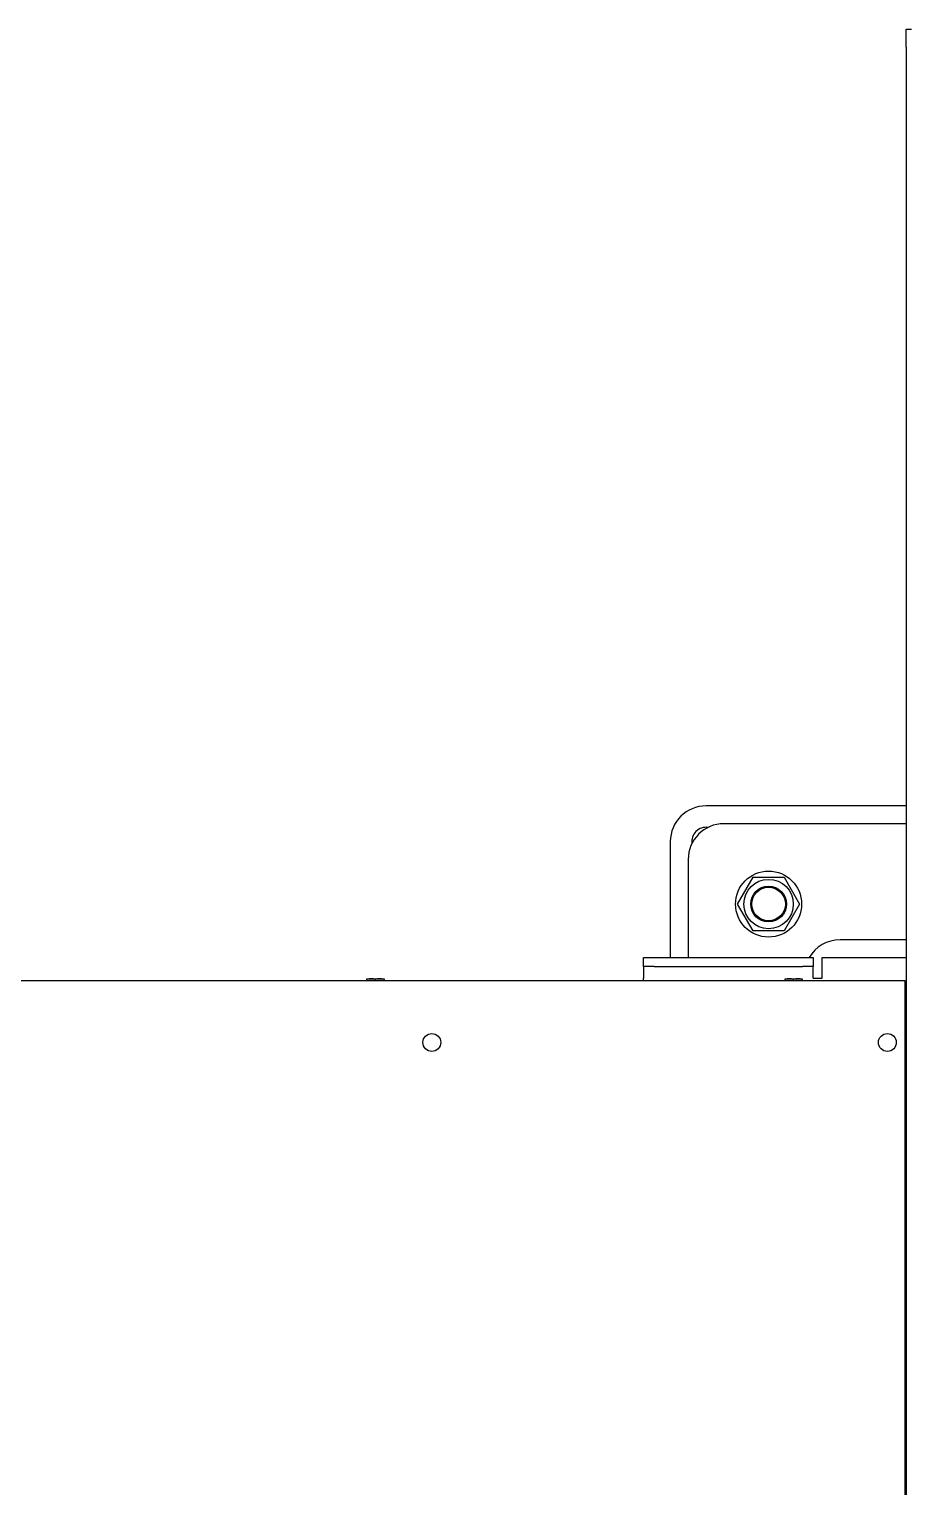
# Model space of a CAD drawing. Extents: x -681219 to -550379, y -242630 to -158199.
# Drawn here: x -583457 to -582964, y -222598 to -221782 of the extents above; entities that cross this region are included whole.
import ezdxf

# ---------------------------------------------------------------- set-up
doc = ezdxf.new("R2010")
doc.units = 0
doc.header["$LTSCALE"] = 1000
doc.linetypes.add('C2', pattern=[17, 14, -1, 1, -1])
for name, color, linetype in [('AAD0601501', 7, 'CONTINUOUS'), ('BAC2006001', 7, 'CONTINUOUS'), ('FAA02001', 7, 'CONTINUOUS'), ('GAB02001', 7, 'CONTINUOUS'), ('GZDH011003131', 7, 'CONTINUOUS'), ('GZDH011004831', 7, 'CONTINUOUS'), ('GZDH011034421', 7, 'CONTINUOUS'), ('GZDH011034431', 7, 'CONTINUOUS'), ('GZDH011035041', 7, 'CONTINUOUS'), ('SDZB011002711', 7, 'CONTINUOUS'), ('SDZB011002721', 7, 'CONTINUOUS'), ('SDZB011009471', 7, 'CONTINUOUS'), ('中心线', 4, 'C2')]:
    doc.layers.add(name, color=color, linetype=linetype)

# ---------------------------------------------------------------- blocks, each defined once
blk = doc.blocks.new('fushitu')
at = {"layer": 'AAD0601501', "color": 7, "linetype": 'Continuous'}
for p, q in [((-4304.78, 1303.2), (-4295.22, 1303.2)), ((-4304.78, 1302.77), (-4304.78, 1303.2)), ((-4304.78, 1302), (-4304.78, 1302.77)), ((-4300, 1302), (-4300, 1302.77)), ((-4295.22, 1303.2), (-4295.22, 1302.77)), ((-4295.22, 1302), (-4295.22, 1302.77)), ((-4070.78, 1303.2), (-4061.22, 1303.2)), ((-4070.78, 1302.77), (-4070.78, 1303.2)), ((-4070.78, 1302), (-4070.78, 1302.77)), ((-4066, 1302), (-4066, 1302.77)), ((-4061.22, 1303.2), (-4061.22, 1302.77)), ((-4061.22, 1302), (-4061.22, 1302.77))]:
    blk.add_line(p, q, dxfattribs=at)
for centre, start, end in [((-4302.39, 1296.24), 69.87238, 110.12594), ((-4297.61, 1296.24), 69.87417, 110.12751), ((-4068.39, 1296.24), 69.87238, 110.12594), ((-4063.61, 1296.24), 69.87417, 110.12751)]:
    blk.add_arc(centre, 6.95, start, end, dxfattribs=at)
at = {"layer": 'BAC2006001', "color": 7, "linetype": 'Continuous'}
for radius in [10, 9.4]:
    blk.add_circle((-4080, 1345), radius, dxfattribs=at)
at = {"layer": 'FAA02001', "color": 7, "linetype": 'Continuous'}
for p, q in [((-4097.32, 1345), (-4088.66, 1360)), ((-4088.66, 1360), (-4071.34, 1360)), ((-4071.34, 1360), (-4062.68, 1345)), ((-4088.66, 1330), (-4097.32, 1345)), ((-4062.68, 1345), (-4071.34, 1330)), ((-4071.34, 1330), (-4088.66, 1330))]:
    blk.add_line(p, q, dxfattribs=at)
blk.add_circle((-4080, 1345), 13.85, dxfattribs=at)
at = {"layer": 'GAB02001', "color": 7, "linetype": 'Continuous'}
blk.add_circle((-4080, 1345), 18.5, dxfattribs=at)
at = {"layer": 'GZDH011003131', "color": 7, "linetype": 'Continuous'}
for p, q in [((-4003, 1835), (-4000, 1835)), ((-4003, 1825), (-4003, 1835)), ((-4003, 1825), (-4003, 550))]:
    blk.add_line(p, q, dxfattribs=at)
at = {"layer": 'GZDH011004831', "color": 7, "linetype": 'Continuous'}
for p, q in [((-4150, 1310), (-4150, 1315)), ((-4150, 1315), (-4144, 1315)), ((-4144, 1315), (-4061, 1315)), ((-4061, 1315), (-4055, 1315)), ((-4055, 1315), (-4055, 1310)), ((-4050, 1303.5), (-4050, 1315)), ((-4050, 1315), (-4003, 1315)), ((-4150, 1310), (-4150, 1303.5)), ((-4144, 1310), (-4150, 1310)), ((-4144, 1310), (-4061, 1310)), ((-4055, 1310), (-4061, 1310)), ((-4055, 1303.5), (-4055, 1310)), ((-4150, 1302), (-4150, 1303.5)), ((-4055, 1303.5), (-4050, 1303.5))]:
    blk.add_line(p, q, dxfattribs=at)
at = {"layer": 'GZDH011034421', "color": 7, "linetype": 'Continuous'}
blk.add_line((-4003, 1230), (-4003.5, 1230), dxfattribs=at)
at = {"layer": 'GZDH011034431', "color": 7, "linetype": 'Continuous'}
blk.add_line((-4003.5, 1300), (-4003, 1300), dxfattribs=at)
at = {"layer": 'GZDH011035041', "color": 7, "linetype": 'Continuous'}
for p, q in [((-4003.5, 1302), (-6000.9, 1302)), ((-4003.5, 1297.4), (-4003.5, 1302)), ((-4003.5, 1005), (-4003.5, 1297.4))]:
    blk.add_line(p, q, dxfattribs=at)
for centre in [(-4268.5, 1267.5), (-4013.5, 1267.5)]:
    blk.add_circle(centre, 5, dxfattribs=at)
at = {"layer": 'SDZB011002711', "color": 7, "linetype": 'Continuous'}
for p, q in [((-4003, 1390), (-4105, 1390)), ((-4125, 1370), (-4125, 1315))]:
    blk.add_line(p, q, dxfattribs=at)
blk.add_arc((-4105, 1370), 20, 90, 180, dxfattribs=at)
at = {"layer": 'SDZB011002721', "color": 7, "linetype": 'Continuous'}
blk.add_line((-4003, 1325), (-4040, 1325), dxfattribs=at)
blk.add_arc((-4040, 1305), 20, 90, 150, dxfattribs=at)
at = {"layer": 'SDZB011009471', "color": 7, "linetype": 'Continuous'}
for p, q in [((-4003, 1400), (-4115, 1400)), ((-4135, 1380), (-4135, 1315))]:
    blk.add_line(p, q, dxfattribs=at)
for radius, start, end in [(20, 90, 180), (8, 81.94447, 188.05553)]:
    blk.add_arc((-4115, 1380), radius, start, end, dxfattribs=at)

msp = doc.modelspace()

# ---------------------------------------------------------------- block references
at = {"layer": '中心线'}
msp.add_blockref('fushitu', (-578962.82, -223616.6983), dxfattribs=at)

doc.saveas('drawing.dxf')
